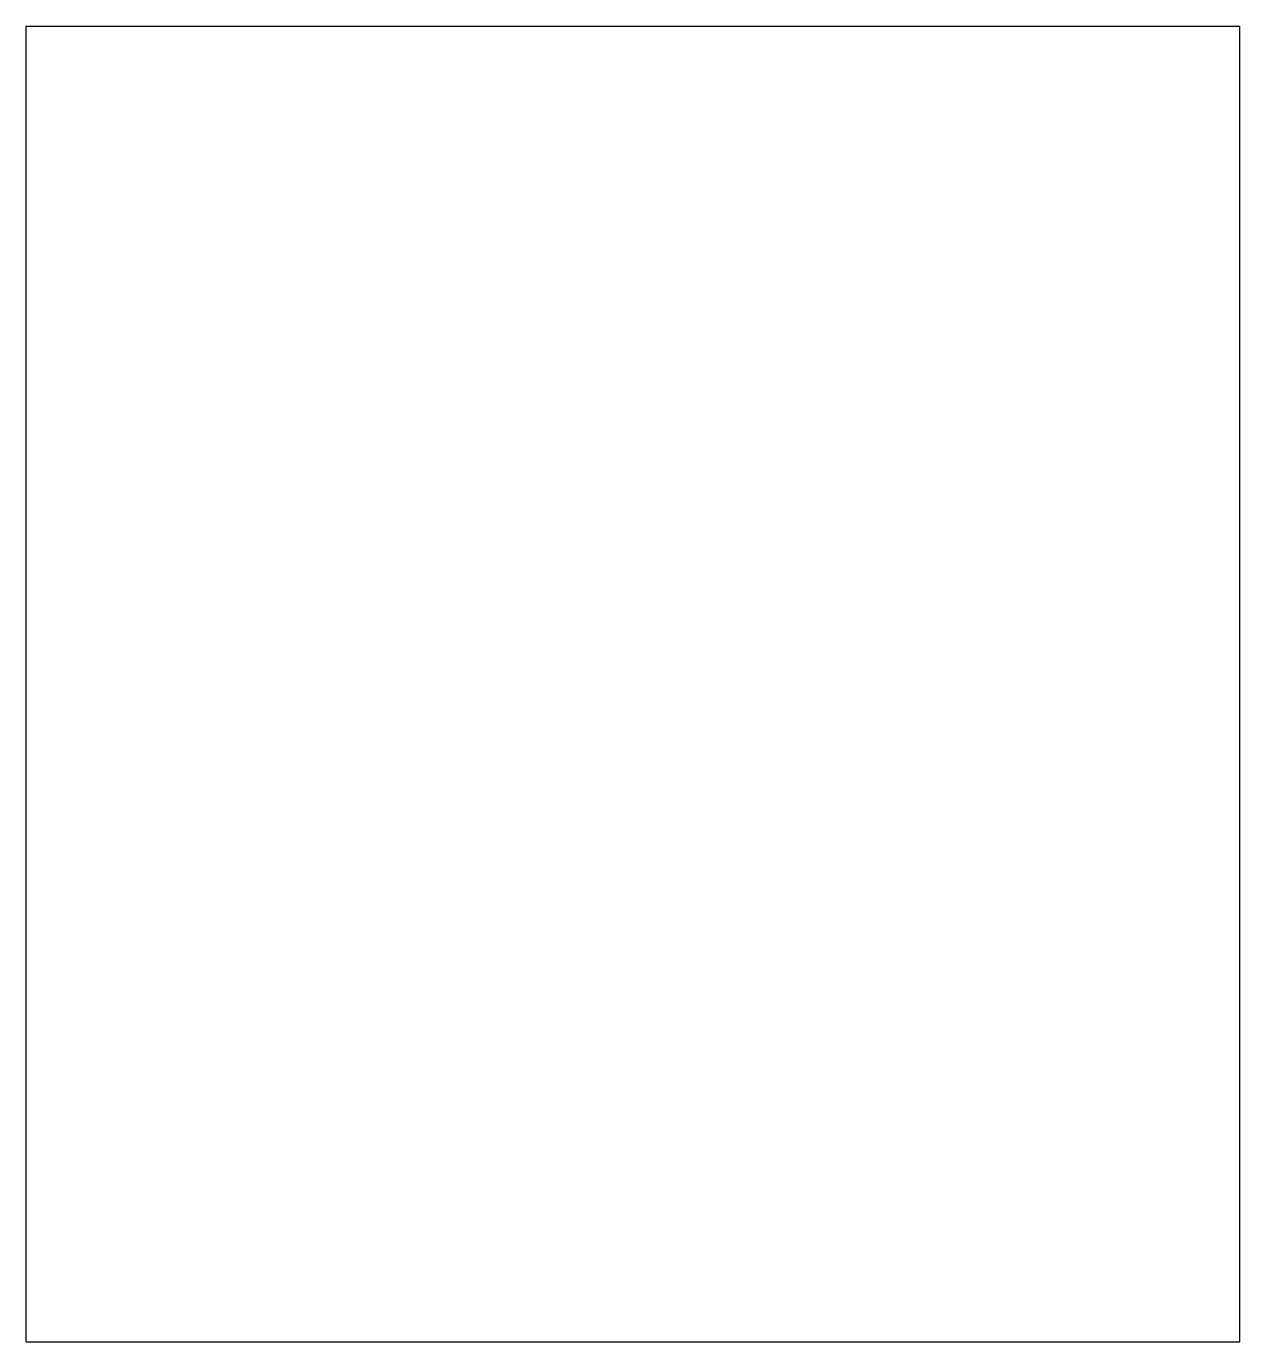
# Model space of a CAD drawing. Header units: inches. Extents: x 0 to 7.05, y 0 to 7.64.
import ezdxf

# ---------------------------------------------------------------- set-up
doc = ezdxf.new("R2010")
doc.units = ezdxf.units.IN
doc.header["$MEASUREMENT"] = 0

msp = doc.modelspace()

# ---------------------------------------------------------------- linework, layer by layer
at = {"color": 7, "linetype": 'Continuous'}
for p, q in [((0, 0), (0, 7.6378)), ((0, 7.6378), (7.0472, 7.6378)), ((7.0472, 0), (7.0472, 7.6378)), ((0, 0), (7.0472, 0))]:
    msp.add_line(p, q, dxfattribs=at)

doc.saveas('drawing.dxf')
